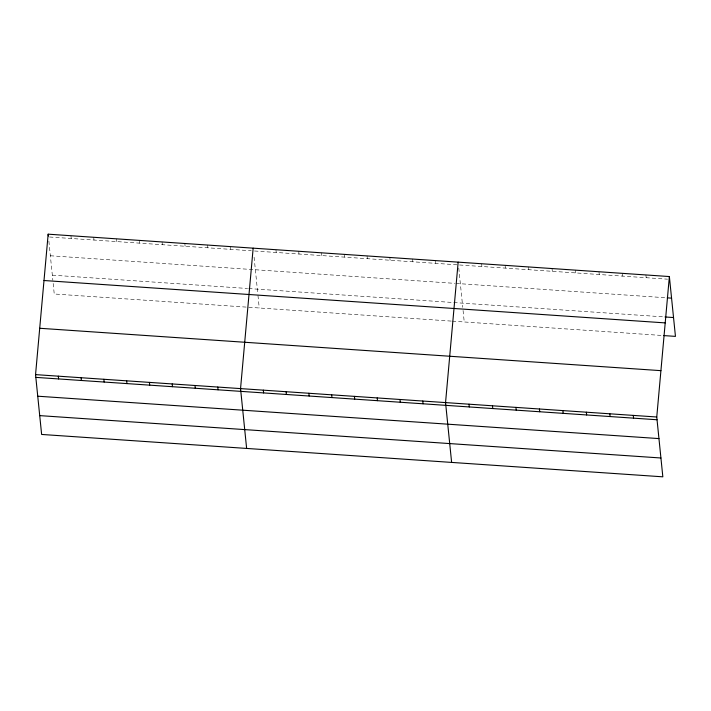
<?xml version="1.0" encoding="UTF-8"?>
<svg xmlns="http://www.w3.org/2000/svg" width="711" height="711" viewBox="0 0 711 711"><rect width="100%" height="100%" fill="white"/><g stroke="black" fill="none" stroke-linecap="round" stroke-linejoin="round"><path stroke-width="0.53" stroke-dasharray="3.56 2.67" d="M49.53 237.003L251.276 250.77M254.529 250.992L457.36 264.83M459.51 264.981L667.522 279.174M50.357 255.764L454.933 283.369M456.018 283.44L665.167 297.713M52.33 275.166L247.561 288.488M248.646 288.559L663.941 316.893M451.227 321.088L54.24 293.999L52.97 281.449M452.312 321.159L662.652 335.512M645.908 274.953L646.183 277.717M622.436 273.353L622.72 276.117M598.973 271.753L599.249 274.508M575.501 270.153L575.786 272.908M552.029 268.554L552.314 271.309M528.566 266.954L528.842 269.709M505.094 265.345L505.379 268.109M481.631 263.745L481.907 266.509M458.764 268.047L462.754 307.321M463.065 310.467L464.239 321.976M435.381 260.59L435.665 263.354M412.602 259.035L412.887 261.799M389.832 257.489L390.108 260.244M367.054 255.933L367.329 258.688M344.275 254.378L344.551 257.133M321.496 252.823L321.772 255.578M298.718 251.267L299.002 254.031M275.939 249.712L276.224 252.476M254.085 257.195L257.755 293.341M257.969 295.429L259.239 307.987M230.382 246.61L230.666 249.365M207.603 245.055L207.888 247.81M184.833 243.5L185.109 246.255M162.055 241.944L162.33 244.7M139.276 240.389L139.552 243.153M116.497 238.834L116.773 241.598M93.719 237.278L94.003 240.042M70.94 235.732L71.224 238.487M48.872 241.118L52.863 280.401"/><path stroke-width="1.07" d="M669.371 276.552L656.76 417.002L662.839 476.823L41.629 434.448L35.55 374.617L48.161 234.177L669.371 276.552L675.45 336.383L663.718 335.583M253.16 248.157L240.549 388.606L246.628 448.428M458.16 262.146L445.548 402.586L451.627 462.417M667.3 297.856L671.566 298.149M665.007 316.964L673.539 317.55M44.002 280.516L665.212 322.901M39.709 328.269L660.919 370.653M35.55 374.617L656.76 417.002M35.834 377.381L657.044 419.757M37.745 396.205L658.955 438.589M39.718 415.615L660.928 457.991M633.288 415.402L633.572 418.157M609.825 413.802L610.1 416.557M586.353 412.193L586.637 414.957M562.89 410.594L563.165 413.358M539.418 408.994L539.702 411.758M515.955 407.394L516.23 410.149M492.483 405.794L492.767 408.549M469.02 404.195L469.296 406.95M422.769 401.04L423.054 403.795M399.991 399.484L400.275 402.239M377.212 397.929L377.497 400.684M354.434 396.374L354.718 399.129M331.664 394.818L331.939 397.582M308.885 393.263L309.161 396.027M286.106 391.717L286.382 394.472M263.328 390.161L263.603 392.916M217.77 387.051L218.055 389.806M194.992 385.495L195.276 388.259M172.213 383.94L172.497 386.704M149.434 382.385L149.719 385.149M126.665 380.838L126.94 383.593M103.886 379.283L104.162 382.038M81.107 377.728L81.383 380.483M48.161 234.177L48.348 236.016M58.329 376.172L58.604 378.927"/></g></svg>
